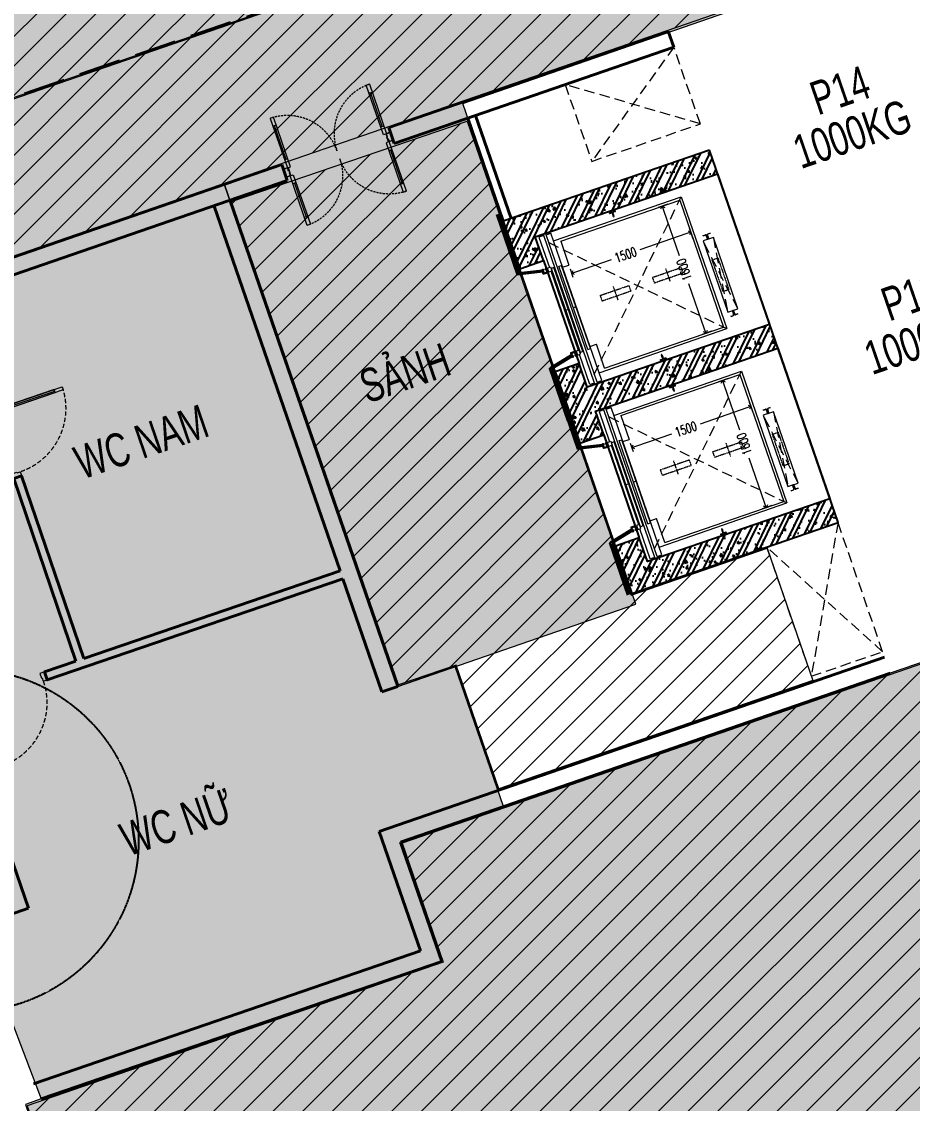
# Model space of a CAD drawing. Header units: millimetres. Extents: x -11451263 to 11578383104, y -507 to 1450429.
# Drawn here: x 12675069 to 12685690, y 1045562 to 1058466 of the extents above; entities that cross this region are included whole.
import ezdxf
from ezdxf.enums import TextEntityAlignment as Align

# ---------------------------------------------------------------- set-up
doc = ezdxf.new("R2010")
doc.units = ezdxf.units.MM
doc.header["$MEASUREMENT"] = 0
for name, pattern in [('CENTER2', [1.125, 0.75, -0.125, 0.125, -0.125]), ('DASH', [0.35, 0.25, -0.1]), ('DASH2-1', [3, 2, -1]), ('HIDDEN', [0.375, 0.25, -0.125]), ('Xref_ST_MBDV Cot vach 30.7.2022$0$CENTERX2', [4, 2.5, -0.5, 0.5, -0.5]), ('Xref_ST_MBDV Cot vach 30.7.2022$0$HIDDEN', [0.375, 0.25, -0.125]), ('Xref_ST_MBDV Cot vach 30.7.2022$0$HIDDEN2', [0.1875, 0.125, -0.0625]), ('Xref_ST_MBDV Cot vach 30.7.2022$0$PHANTOMX2', [5, 2.5, -0.5, 0.5, -0.5, 0.5, -0.5])]:
    doc.linetypes.add(name, pattern=pattern)
doc.layers.get('0').update_dxf_attribs({"linetype": 'CONTINUOUS', "lineweight": 13})
doc.layers.get('Defpoints').update_dxf_attribs({"color": 5, "linetype": 'CONTINUOUS', "lineweight": 13})
for name, color, linetype, lineweight in [('CUA', 37, 'CONTINUOUS', 13), ('DO DIEN TICH THONG THUY', 141, 'CONTINUOUS', 13), ('KT-Kich thuoc', 159, 'CONTINUOUS', 18), ('KT-Net cat', 1, 'CONTINUOUS', 40), ('KT-Net to mau', 159, 'CONTINUOUS', 18), ('SPE-MEP-HVAC', 140, 'CONTINUOUS', 0), ('Xref_ST_MBDV Cot vach 30.7.2022$0$KT-Noi that', 36, 'CONTINUOUS', 9)]:
    doc.layers.add(name, color=color, linetype=linetype, lineweight=lineweight)
for name, color, linetype in [('KT-Hatch', 251, 'CONTINUOUS'), ('KT-Net cot vach', 6, 'CONTINUOUS'), ('KT-Text', 7, 'CONTINUOUS'), ('NDT Thoat nuoc rua', 3, 'CENTER2'), ('TNG', 50, 'CONTINUOUS'), ('Xref_ST_MBDV Cot vach 30.7.2022$0$KT-Net manh', 139, 'CONTINUOUS')]:
    doc.layers.add(name, color=color, linetype=linetype)
doc.styles.add('Xref_ST_MBDV Cot vach 30.7.2022$0$Arial', font='arial.ttf', dxfattribs={"width": 0.7})
doc.styles.add('Xref_ST_MBDV Cot vach 30.7.2022$0$DIM', font='vnsimli.shx', dxfattribs={"width": 0.7})
doc.dimstyles.new('Xref_ST_MBDV Cot vach 30.7.2022$0$CCU 1-100 A1', dxfattribs={"dimscale": 100, "dimtxt": 2.2, "dimasz": 1, "dimexe": 1, "dimexo": 0, "dimgap": 1, "dimtad": 1, "dimdec": 0, "dimdsep": 46, "dimtxsty": 'Xref_ST_MBDV Cot vach 30.7.2022$0$DIM', "dimblk1": 'Xref_ST_MBDV Cot vach 30.7.2022$0$_ARCHTICK', "dimblk2": 'Xref_ST_MBDV Cot vach 30.7.2022$0$_ARCHTICK', "dimsah": 1, "dimcen": 0, "dimdle": 1, "dimclrd": 256, "dimclre": 256, "dimclrt": 31, "dimadec": 0, "dimazin": 0, "dimtfac": 1, "dimtdec": 0, "dimtix": 1, "dimtmove": 2, "dimatfit": 3, "dimldrblk": 'Xref_ST_MBDV Cot vach 30.7.2022$0$_ARCHTICK', "dimfxl": 0, "dimtolj": 1, "dimarcsym": 0})
pattern_1 = [(45, (315000, -4.76837158203125e-07), (-176.7766952966369, 176.7766952966369), [])]

# ---------------------------------------------------------------- blocks, each defined once
blk = doc.blocks.new('*U273')
for p, q in [((-1260.000000000004, 525.000000000002), (-1300.000000000004, 525.000000000002)), ((-1280.000000000004, 100.0000000000002), (-1280.000000000004, 525.000000000002)), ((-90.00000000000001, 525.0000000000018), (-50.00000000000001, 525.0000000000018)), ((-70, 100), (-70.00000000000001, 525.0000000000018)), ((-1260.000000000004, 100.0000000000002), (-1300.000000000004, 100.0000000000002)), ((-90, 100), (-50, 100))]:
    blk.add_line(p, q)
for points in [[(-1300.000000000004, 1.776356839400256e-13), (-1260.000000000004, 1.776356839400256e-13), (-1260.000000000004, 625.000000000002), (-1300.000000000004, 625.000000000002)], [(-50, 0), (-90, 0), (-90.00000000000001, 625.0000000000018), (-49.99999999999979, 625.0000000000018)], [(-1350.000000000004, -100.0000000004901), (-1290.000000000004, -100.00000000049), (-1290.000000000004, -39.99999999999982), (-1300.000000000004, -39.99999999999982), (-1300.000000000004, 1.776356839400256e-13), (-1350.000000000004, 2.060573933704296e-13)], [(0, -100.0000000004902), (-60, -100.0000000004902), (-60, -40), (-50, -40), (-50, 0), (0, 0)]]:
    blk.add_lwpolyline(points, close=True)
at = {"linetype": 'Xref_ST_MBDV Cot vach 30.7.2022$0$HIDDEN2', "ltscale": 200}
for centre, radius, start, end in [((-1300.000000001013, -1.091216006443577e-09), 625.00000000124, 7.016709298534867e-15, 89.99996073224838), ((-49.99999999983451, -2.645705876602741e-10), 625.000000000419, 90.00003926775162, 180)]:
    blk.add_arc(centre, radius, start, end, dxfattribs=at)
blk = doc.blocks.new('Xref_ST_MBDV Cot vach 30.7.2022$0$_Open90')
at = {"color": 0, "linetype": 'ByBlock', "lineweight": -2}
for p, q in [((0, 0), (-1, 0)), ((-0.5, 0.5), (0, 0)), ((0, 0), (-0.5, -0.5))]:
    blk.add_line(p, q, dxfattribs=at)
blk = doc.blocks.new('*D27')
at = {"layer": 'Defpoints', "color": 5, "transparency": 16777216}
for p, q in [((-2230.006080747058, 1494.255069668558), (-2230.006080747058, 1595.840436880921)), ((-730.0060807470581, 1457.189424305085), (-730.0060807470581, 1595.840436880921)), ((-2180.006080747058, 1545.840436880921), (-1728.427059650542, 1545.840436880921)), ((-780.0060807470581, 1545.840436880921), (-1371.760392983876, 1545.840436880921))]:
    blk.add_line(p, q, dxfattribs=at)
at = {"layer": 'Defpoints', "color": 0, "transparency": 16777216}
for p in [(-2230.006080747058, 1545.840436880921), (-2230.006080747058, 1494.255069668558), (-730.0060807470581, 1457.189424305085)]:
    blk.add_point(p, dxfattribs=at)
at = {"layer": 'Defpoints', "color": 5, "transparency": 16777216, "xscale": 50, "yscale": 50, "zscale": 50, "rotation": 180}
blk.add_blockref('Xref_ST_MBDV Cot vach 30.7.2022$0$_Open90', (-2230.006080747058, 1545.840436880921), dxfattribs=at)
at = {"layer": 'Defpoints', "color": 5, "transparency": 16777216, "xscale": 50, "yscale": 50, "zscale": 50}
blk.add_blockref('Xref_ST_MBDV Cot vach 30.7.2022$0$_Open90', (-730.0060807470581, 1545.840436880921), dxfattribs=at)
at = {"layer": 'Defpoints', "color": 5, "transparency": 16777216, "insert": (-1550.093726317209, 1545.840436880921), "char_height": 110, "attachment_point": 5, "style": 'Xref_ST_MBDV Cot vach 30.7.2022$0$DIM'}
blk.add_mtext('\\A1;1500', dxfattribs=at)
blk = doc.blocks.new('Xref_ST_MBDV Cot vach 30.7.2022$0$_ARCHTICK')
at = {"color": 0, "linetype": 'ByBlock', "const_width": 0.15}
blk.add_lwpolyline([(-0.5, -0.5), (0.5, 0.5)], dxfattribs=at)
blk = doc.blocks.new('*D28')
at = {"layer": 'Defpoints', "color": 5, "transparency": 16777216}
for p, q in [((-879.0568600945994, 1950.002331897217), (-1000.172690610198, 1950.002331897217)), ((-950.1726906101984, 1900.002331897217), (-950.1726906101983, 1328.335665230491)), ((-950.1726906101981, 400.0023318972127), (-950.1726906101982, 971.6689985638246)), ((-879.0568600945994, 350.0023318972127), (-1000.172690610198, 350.0023318972126))]:
    blk.add_line(p, q, dxfattribs=at)
at = {"layer": 'Defpoints', "color": 0, "transparency": 16777216}
for p in [(-879.0568600945994, 1950.002331897217), (-950.1726906101981, 350.0023318972126), (-879.0568600945994, 350.0023318972127)]:
    blk.add_point(p, dxfattribs=at)
at = {"layer": 'Defpoints', "color": 5, "transparency": 16777216, "xscale": 50, "yscale": 50, "zscale": 50}
for p, rotation in [((-950.1726906101984, 1950.002331897217), 90), ((-950.1726906101981, 350.0023318972126), 270)]:
    blk.add_blockref('Xref_ST_MBDV Cot vach 30.7.2022$0$_Open90', p, dxfattribs=dict(at, rotation=rotation))
at = {"layer": 'Defpoints', "color": 5, "transparency": 16777216, "insert": (-950.1726906088297, 1150.002331897158), "char_height": 110, "attachment_point": 5, "rotation": 90, "style": 'Xref_ST_MBDV Cot vach 30.7.2022$0$DIM'}
blk.add_mtext('\\A1;1600', dxfattribs=at)
blk = doc.blocks.new('*U295')
blk.add_line((70.00000000000003, -99.99999999999999), (70.00000000000018, -700.00000000197))
for points in [[(-2.66100453930543e-14, 99.99999998255892), (59.99999999999997, 99.9999999825589), (59.99999999999999, 40.00000000000001), (49.99999999999999, 40.00000000000001), (50, 1.4210854715202e-14), (0, 0)], [(50, 1.4210854715202e-14), (50.00000000000021, -800.00000000197), (90.00000000000021, -800.00000000197), (90, 2.842170943040401e-14)], [(900.00000000197, 99.99999998255907), (840.00000000197, 99.99999998255903), (840.00000000197, 40.00000000000011), (850.00000000197, 40.00000000000011), (850.00000000197, 1.13686837721616e-13), (900.00000000197, 9.947598300641403e-14)], [(50.00000000000003, -99.99999999999999), (90.00000000000003, -99.99999999999999), (90.00000000000018, -700.00000000197), (50.00000000000018, -700.00000000197)]]:
    blk.add_lwpolyline(points, close=True)
at = {"linetype": 'Xref_ST_MBDV Cot vach 30.7.2022$0$HIDDEN', "ltscale": 200}
blk.add_arc((50, 1.4210854715202e-14), 800.00000000197, 270, 0, dxfattribs=at)
blk = doc.blocks.new('*U297')
blk.add_line((70, 100), (70, 700.00000000197))
for points in [[(50, 0), (50, 800.00000000197), (90, 800.00000000197), (90, 0)], [(50, 100), (90, 100), (90, 700.00000000197), (50, 700.00000000197)], [(0, -99.99999998255892), (60, -99.99999998255889), (60, -40), (50, -40), (50, 0), (0, 0)], [(900.00000000197, -99.99999998255883), (840.00000000197, -99.9999999825588), (840.00000000197, -39.99999999999989), (850.00000000197, -39.99999999999989), (850.00000000197, 1.13686837721896e-13), (900.00000000197, 1.421085471523e-13)]]:
    blk.add_lwpolyline(points, close=True)
at = {"linetype": 'Xref_ST_MBDV Cot vach 30.7.2022$0$HIDDEN', "ltscale": 200}
blk.add_arc((50, 0), 800.00000000197, 7.016709298534877e-15, 90, dxfattribs=at)
blk = doc.blocks.new('*U426')
at = {"linetype": 'HIDDEN', "ltscale": 500}
for p, q in [((1630, 900), (0, 0)), ((0, 900), (1630, 0))]:
    blk.add_line(p, q, dxfattribs=at)
blk.add_lwpolyline([(0, 900), (1630, 900), (1630, 0), (0, 0)], close=True, dxfattribs=at)
blk = doc.blocks.new('*U434')
at = {"linetype": 'HIDDEN', "ltscale": 500}
for p, q in [((969.9999999999998, 1370), (0, 0)), ((0, 1370), (969.9999999999998, 0))]:
    blk.add_line(p, q, dxfattribs=at)
blk.add_lwpolyline([(0, 1370), (969.9999999999998, 1370), (969.9999999999998, 0), (0, 0)], close=True, dxfattribs=at)
blk = doc.blocks.new('WWW')
at = {"layer": 'Defpoints', "linetype": 'DASH2-1', "lineweight": 13, "ltscale": 1000, "flags": 128}
blk.add_lwpolyline([(11429816.83619249, 1022160.11654377), (11450185.49670112, 1019986.391927242), (11488615.66733754, 1021167.255579472), (11491469.21243858, 1024811.360972404), (11462655.78743005, 1159053.890039921), (11457975.31629252, 1176930.890178204), (11455625.97722399, 1177744.852323532), (11446686.1578691, 1170981.351434231), (11423166.61122441, 1153069.948107719), (11399484.09766066, 1135982.713739872, 0.6848770391193201), (11429816.83619249, 1022160.116543293)], format="xyb", dxfattribs=at)
blk = doc.blocks.new('qweqweqwe')
at = {"true_color": 0x94cce1}
h = blk.add_hatch(color=151, dxfattribs=at)
h.dxf.hatch_style = 1
edge = h.paths.add_edge_path()
edge.add_line((13034091.85740648, 1045159.335231627), (13034091.85740648, 1043199.335231976))
edge.add_line((13034091.85740648, 1043199.335231976), (13029831.0271896, 1043199.335231976))
edge.add_line((13029831.0271896, 1043199.335231976), (13029831.02718971, 1035889.335231976))
edge.add_line((13029831.02718971, 1035889.335231976), (13032181.0271896, 1035889.335231976))
edge.add_line((13032181.0271896, 1035889.335231976), (13032181.0271896, 1032759.335231976))
edge.add_line((13032181.0271896, 1032759.335231976), (13026431.02718971, 1032759.335232132))
edge.add_line((13026431.02718971, 1032759.335232132), (13026431.0271896, 1043199.335231976))
edge.add_line((13026431.0271896, 1043199.335231976), (13018131.02718971, 1043199.335231976))
edge.add_line((13018131.02718971, 1043199.335231976), (13009331.02719988, 1043199.335231973))
edge.add_line((13009331.02719988, 1043199.335231973), (13009331.02720053, 1032759.335231655))
edge.add_line((13009331.02720053, 1032759.335231655), (12997774.67885335, 1032759.335226429))
edge.add_line((12997774.67885335, 1032759.335226429), (12993659.60281445, 1044676.763611118))
edge.add_line((12993659.60281445, 1044676.763611118), (13002363.66135638, 1047681.823536184))
edge.add_line((13002363.66135638, 1047681.823536184), (13002236.19584465, 1047958.496386114))
edge.add_line((13002236.19584465, 1047958.496386114), (13000504.38498087, 1052964.263389261))
edge.add_line((13000504.38498087, 1052964.263389261), (12996763.69688994, 1063776.652551515))
edge.add_arc((12993343.13992988, 1062582.487866792), 3623.015209907927, 19.2448150315561, 77.73997349917336)
edge.add_line((12994112.48242698, 1066122.876451874), (12979064.43558333, 1070470.914150324))
edge.add_arc((12976362.13293398, 1044358.367101456), 26252.00093303463, 84.09167778417853, 110.0789514739171)
edge.add_line((12967349.43563359, 1069014.78290667), (12953313.37807315, 1064163.902084391))
edge.add_line((12953313.37807315, 1064163.902084391), (12937918.37151065, 1058865.156204038))
edge.add_arc((12939042.8710511, 1055598.028819978), 3455.230898239847, 108.9927464070097, 207.6901537578165)
edge.add_line((12935983.35566995, 1053992.417972793), (12943939.6638479, 1040613.919644385))
edge.add_arc((12946629.5955286, 1042213.645181881), 3129.673184556088, 210.7403138639142, 249.8652508296506)
edge.add_line((12945552.27069395, 1039275.239926852), (12946720.16821159, 1038820.509668124))
edge.add_arc((12948275.65476256, 1043759.749798698), 5178.381163811702, 252.5195205355279, 282.649035497698)
edge.add_line((12949409.60828659, 1038707.04944314), (12963718.52880995, 1043643.750816457))
edge.add_line((12963718.52880995, 1043643.750816457), (12963423.08522927, 1044499.49355896))
edge.add_line((12963423.08522927, 1044499.49355896), (12960790.09464629, 1043590.458486743))
edge.add_line((12960790.09464629, 1043590.458486743), (12957657.17367844, 1052664.862390918))
edge.add_line((12957657.17367844, 1052664.862390918), (12964368.45155964, 1054981.91854071))
edge.add_line((12964368.45155964, 1054981.91854071), (12968837.59306142, 1056517.447935844))
edge.add_line((12968837.59306142, 1056517.447935844), (12970902.32418481, 1050535.269754992))
edge.add_line((12970902.32418481, 1050535.269754992), (12973740.08562498, 1051515.001596804))
edge.add_line((12973740.08562498, 1051515.001596804), (12971676.14235768, 1057488.381201772))
edge.add_line((12971676.14235768, 1057488.381201772), (12985661.09051829, 1062330.330531801))
edge.add_line((12985661.09051829, 1062330.330531801), (12988578.62316936, 1053879.791896308))
edge.add_line((12988578.62316936, 1053879.791896308), (12983280.52232839, 1052050.632492199))
edge.add_line((12983280.52232839, 1052050.632492199), (12983011.2845732, 1052830.47090925))
edge.add_line((12983011.2845732, 1052830.47090925), (12976771.56408844, 1050694.912007548))
edge.add_line((12976771.56408844, 1050694.912007548), (12972163.46834685, 1049103.975575726))
edge.add_line((12972163.46834685, 1049103.975575726), (12971587.63072481, 1050771.870559112))
edge.add_line((12971587.63072481, 1050771.870559112), (12970902.32418481, 1050535.269754992))
edge.add_line((12970902.32418481, 1050535.269754992), (12968837.59306142, 1056517.447935844))
edge.add_line((12968837.59306142, 1056517.447935844), (12964368.45155964, 1054981.91854071))
edge.add_line((12964368.45155964, 1054981.91854071), (12965412.7585532, 1051957.117226986))
edge.add_line((12965412.7585532, 1051957.117226986), (12964373.27938286, 1051598.238984954))
edge.add_line((12964373.27938286, 1051598.238984954), (12966650.40023607, 1045614.518507239))
edge.add_line((12966650.40023607, 1045614.518507239), (12966461.59708498, 1045548.534094992))
edge.add_line((12966461.59708498, 1045548.534094992), (12966757.08187748, 1044692.077912612))
edge.add_line((12966757.08187748, 1044692.077912612), (12967062.02818094, 1044797.287025531))
edge.add_arc((12970613.54053338, 1030915.633193787), 14328.76662849541, 63.158822770872575, 104.35084908337129, ccw=False)
edge.add_arc((12970613.54053339, 1030915.633193795), 14328.76662848321, 31.652572609600384, 63.15882277089207, ccw=False)
edge.add_line((12982810.8427225, 1038434.899940032), (12985652.97578513, 1030221.7962032))
edge.add_line((12985652.97578513, 1030221.7962032), (12988806.27665115, 1031311.137035675))
edge.add_line((12988806.27665115, 1031311.137035675), (12988316.75696068, 1032729.012371012))
edge.add_line((12988316.75696068, 1032729.012371012), (12992759.43458114, 1034262.838766792))
edge.add_line((12992759.43458114, 1034262.838766792), (12993705.8378708, 1031521.612356144))
edge.add_line((12993705.8378708, 1031521.612356144), (12989263.16095994, 1029987.786464562))
edge.add_line((12989263.16095994, 1029987.786464562), (12988806.27665115, 1031311.137035675))
edge.add_line((12988806.27665115, 1031311.137035675), (12985652.97578513, 1030221.7962032))
edge.add_line((12985652.97578513, 1030221.7962032), (12987324.69528202, 1025390.91554266))
edge.add_arc((12992005.88945794, 1026868.048502314), 4908.716807183113, 197.5128920587686, 269.9282477995815)
edge.add_line((12991999.74221388, 1021959.335544265), (13036781.0272, 1021959.335544265))
edge.add_line((13036781.0272, 1021959.335544265), (13037280.01859965, 1021964.0157587))
edge.add_arc((13037047.96107492, 1026900.678599435), 4942.113990781925, 272.6913194268203, 368.0841976248079)
edge.add_line((13041940.96271457, 1027595.679068699), (13038582.17594216, 1043175.430534497))
edge.add_arc((13035496.73798981, 1041813.634721737), 3372.597692210492, 23.81485266890607, 82.75901229763427)
edge.add_line((13035921.83008762, 1045159.335231627), (13034820.92532649, 1045159.335231627))
edge.add_line((13034820.92532649, 1045159.335231627), (13034091.85740648, 1045159.335231627))
at = {"elevation": 2.818267874558259e-08}
blk.add_lwpolyline([(12949409.60828659, 1038707.04944314), (12963718.52880995, 1043643.750816457), (12963423.08522927, 1044499.49355896), (12960790.09464629, 1043590.458486743), (12957657.17367844, 1052664.862390918), (12964368.45155964, 1054981.91854071), (12968837.59306142, 1056517.447935844), (12970902.32418481, 1050535.269754992), (12973740.08562498, 1051515.001596804), (12971676.14235768, 1057488.381201772), (12985661.09051829, 1062330.330531801)], dxfattribs=at)
blk.add_lwpolyline([(12983011.2845732, 1052830.47090925), (12976771.56408844, 1050694.912007548), (12972163.46834685, 1049103.975575726), (12972163.46834685, 1049103.975575726), (12971587.63072481, 1050771.870559112), (12970902.32418481, 1050535.269754992), (12968837.59306142, 1056517.447935844), (12964368.45155964, 1054981.91854071), (12965412.7585532, 1051957.117226986), (12964373.27938286, 1051598.238984954), (12966650.40023607, 1045614.518507239), (12966461.59708498, 1045548.534094992), (12966757.08187748, 1044692.077912612), (12967062.02818094, 1044797.287025531, -0.1816948594817611), (12977083.24956849, 1043700.640745403, -0.1383445532791433)], format="xyb", dxfattribs=at)
blk = doc.blocks.new('A$C59794006')
at = {"layer": 'NDT Thoat nuoc rua'}
blk.add_circle((-72413.05173216574, 23387.88820566912, -5.460844634990201e-05), 2043.530517833414, dxfattribs=at)
blk = doc.blocks.new('Xref_ST_MBDV Cot vach 30.7.2022$0$TM 1000kg')
at = {"layer": 'Xref_ST_MBDV Cot vach 30.7.2022$0$KT-Net manh'}
for p, q in [((-2849.992175524749, 2500.000000000007), (-2849.992175524298, 1742.237188449821)), ((-2831.992175524923, 2500.000000000007), (-2831.992175524298, 1754.380282491551)), ((-2849.992175524298, 1742.237188449821), (-2846.992175522784, 1742.237188449821)), ((-2846.992175522784, 1742.237188449821), (-2846.992175522784, 1739.237188449821)), ((-2550.006080747044, 1674.237188449821), (-2846.992175522784, 1739.237188449821)), ((-2550.006080747044, 1692.663264479774), (-2831.992175524298, 1754.380282491551)), ((-2499.992175525869, 1800.000000000007), (-2500.000000003725, 500.0000000000073)), ((-2849.992175524298, 557.7628115501939), (-2846.992175522784, 557.7628115501939)), ((-2849.992175524705, -99.9999999999909), (-2849.992175524298, 557.7628115501939)), ((-2550.006080747044, 625.7628115501939), (-2846.992175522784, 560.7628115501939)), ((-2846.992175522784, 557.7628115501939), (-2846.992175522784, 560.7628115501939)), ((-2550.006080747044, 607.3367355202427), (-2831.992175524298, 545.6197175084671)), ((-2831.992175524851, -99.99999999998909), (-2831.992175524298, 545.6197175084671))]:
    blk.add_line(p, q, dxfattribs=at)
at = {"layer": 'Xref_ST_MBDV Cot vach 30.7.2022$0$KT-Net manh', "const_width": 2}
for points in [[(-2846.992175522784, 1742.237188449821), (-2831.992175524298, 1754.380282491551)], [(-2846.992175522784, 557.7628115501939), (-2831.992175524298, 545.6197175084671)]]:
    blk.add_lwpolyline(points, dxfattribs=at)
at = {"layer": 'Xref_ST_MBDV Cot vach 30.7.2022$0$KT-Net manh', "ltscale": 2}
for points in [[(-2510.006080747044, 1700.002331897216), (-2500.006080747044, 1700.002331897216), (-2500.006080747044, 1650.002331897216), (-2550.006080747044, 1650.002331897216), (-2550.006080747044, 1700.002331897216), (-2540.006080747044, 1700.002331897216), (-2540.006080747044, 1690.002331897216), (-2541.60608074702, 1690.002331897216), (-2541.60608074702, 1698.402331897356), (-2548.406080747067, 1698.402331897356), (-2548.406080747067, 1651.602331897309), (-2501.60608074702, 1651.602331897309), (-2501.60608074702, 1698.402331897356), (-2508.406080747067, 1698.402331897356), (-2508.406080747067, 1690.002331897216), (-2510.006080747044, 1690.002331897216)], [(-2510.006080747044, 599.9976681027983), (-2500.006080747044, 599.9976681027983), (-2500.006080747044, 649.9976681027983), (-2550.006080747044, 649.9976681027983), (-2550.006080747044, 599.9976681027983), (-2540.006080747044, 599.9976681027983), (-2540.006080747044, 609.9976681027983), (-2541.60608074702, 609.9976681027983), (-2541.60608074702, 601.5976681026586), (-2548.406080747067, 601.5976681026586), (-2548.406080747067, 648.3976681027052), (-2501.60608074702, 648.3976681027052), (-2501.60608074702, 601.5976681026586), (-2508.406080747067, 601.5976681026586), (-2508.406080747067, 609.9976681027983), (-2510.006080747044, 609.9976681027983)]]:
    blk.add_lwpolyline(points, close=True, dxfattribs=at)
at = {"layer": 'Xref_ST_MBDV Cot vach 30.7.2022$0$KT-Noi that', "linetype": 'Continuous', "ltscale": 2}
for p, q in [((-2460.006080747058, 2080.002331897216), (-2460.006080747058, 1700.002331897216)), ((-2400.006080747058, 2080.002331897216), (-2460.006080747058, 2080.002331897216)), ((-2400.006080747058, 220.0023318972126), (-2400.006080747058, 2080.002331897216)), ((-2370.006080747058, 220.0023318972126), (-2370.006080747058, 2080.002331897216)), ((-2370.006080747058, 2080.002331897216), (-2310.006080747058, 2080.002331897216)), ((-2310.006080747058, 220.0023318972126), (-2310.006080747058, 2080.002331897216)), ((-2310.006080747058, 1981.002331897216), (-700.0060807470581, 1981.002331897216)), ((-2230.006080747058, 1950.002331897216), (-730.0060807470581, 1950.002331897216)), ((-2230.006080747058, 1950.002331897216), (-2230.006080747058, 1650.002331897216)), ((-730.0060807470581, 1950.002331897216), (-730.0060807470581, 350.0023318972126)), ((-700.0060807470581, 1981.002331897216), (-700.0060807470581, 319.0023318972126)), ((-2441.259975502442, 620.0023318972162), (-2441.259975502442, 1680.002331897216)), ((-2411.006080747058, 1680.002331897216), (-2441.259975502442, 1680.002331897216)), ((-2411.006080747058, 620.0023318972162), (-2411.006080747058, 1680.002331897216)), ((-2455.006080747058, 650.0023318972162), (-2455.006080747058, 1650.002331897216)), ((-2348.006080747058, 625.0023318972162), (-2348.006080747058, 1675.002331897216)), ((-2348.006080747058, 1675.002331897216), (-2314.006080747058, 1675.002331897216)), ((-2314.006080747058, 625.0023318972162), (-2314.006080747058, 1675.002331897216)), ((-2310.006080747058, 1650.002331897216), (-2230.006080747058, 1650.002331897216)), ((-2411.006080747058, 1150.002331897216), (-2441.259975502428, 1150.002331897216)), ((-2314.006080747058, 1150.002331897216), (-2348.006080747058, 1150.002331897216)), ((-2310.006080747058, 650.0023318972162), (-2230.006080747058, 650.0023318972162)), ((-2230.006080747058, 350.0023318972126), (-2230.006080747058, 650.0023318972162)), ((-2460.006080747058, 220.0023318972126), (-2460.006080747058, 600.0023318972162)), ((-2411.006080747058, 620.0023318972162), (-2441.259975502442, 620.0023318972162)), ((-2348.006080747058, 625.0023318972162), (-2314.006080747058, 625.0023318972162)), ((-2310.006080747058, 319.0023318972126), (-700.0060807470581, 319.0023318972126)), ((-2230.006080747058, 350.0023318972126), (-730.0060807470581, 350.0023318972126)), ((-2400.006080747058, 220.0023318972126), (-2460.006080747058, 220.0023318972126)), ((-2370.006080747058, 220.0023318972126), (-2310.006080747058, 220.0023318972126))]:
    blk.add_line(p, q, dxfattribs=at)
at = {"layer": 'Xref_ST_MBDV Cot vach 30.7.2022$0$KT-Noi that', "linetype": 'Continuous'}
for p, q in [((-1572.506080747058, 2077.002331897216), (-1572.506080747058, 2082.002331897216)), ((-1572.506080747058, 2082.002331897216), (-1535.006080747058, 2082.002331897216)), ((-1569.506080747058, 2074.002331897216), (-1540.066080747114, 2070.902331897239)), ((-1537.066080747114, 2054.123071325659), (-1537.066080747114, 2067.902331897239)), ((-1497.506080747058, 2082.002331897216), (-1535.006080747058, 2082.002331897216)), ((-1532.946080747002, 2054.123071325659), (-1532.946080747002, 2067.902331897239)), ((-1500.506080747058, 2074.002331897216), (-1529.946080747002, 2070.902331897239)), ((-1497.506080747058, 2077.002331897216), (-1497.506080747058, 2082.002331897216)), ((-1540.006080747058, 2021.002331897216), (-1540.006080747058, 2050.002331897216)), ((-1539.006080747058, 2020.002331897216), (-1535.006080747058, 2020.002331897216)), ((-1531.006080747058, 2020.002331897216), (-1535.006080747058, 2020.002331897216)), ((-1530.006080747058, 2021.002331897216), (-1530.006080747058, 2050.002331897216)), ((-603.5060807470581, 1460.002341897176), (-574.406080746965, 1460.002341897176)), ((-603.5060807470581, 1456.802341897223), (-603.5060807470581, 1460.002341897176)), ((-603.5060807470581, 1456.802341897223), (-574.406080746965, 1456.802341897223)), ((-568.2060807470116, 1406.202341897246), (-568.2060807470116, 1450.602341897153)), ((-565.0060807470581, 1406.202341897246), (-565.0060807470581, 1450.602341897153)), ((-555.0060807470581, 1406.202341897246), (-555.0060807470581, 1450.602341897153)), ((-551.8060807471047, 1406.202341897246), (-551.8060807471047, 1450.602341897153)), ((-516.5060807470581, 1460.002341897176), (-545.6060807471513, 1460.002341897176)), ((-516.5060807470581, 1456.802341897223), (-545.6060807471513, 1456.802341897223)), ((-516.5060807470581, 1456.802341897223), (-516.5060807470581, 1460.002341897176)), ((-558.0060807470581, 1403.202341897246), (-562.0060807470581, 1403.202341897246)), ((-558.0060807470581, 1400.002341897176), (-562.0060807470581, 1400.002341897176)), ((-603.5060807470581, 443.2023218972099), (-574.406080746965, 443.2023218972099)), ((-603.5060807470581, 440.0023218971401), (-574.406080746965, 440.0023218971401)), ((-568.2060807470116, 493.8023218971866), (-568.2060807470116, 449.4023218972798)), ((-565.0060807470581, 493.8023218971866), (-565.0060807470581, 449.4023218972798)), ((-558.0060807470581, 500.0023218971401), (-562.0060807470581, 500.0023218971401)), ((-558.0060807470581, 496.8023218971866), (-562.0060807470581, 496.8023218971866)), ((-555.0060807470581, 493.8023218971866), (-555.0060807470581, 449.4023218972798)), ((-551.8060807471047, 493.8023218971866), (-551.8060807471047, 449.4023218972798)), ((-516.5060807470581, 443.2023218972099), (-545.6060807471513, 443.2023218972099)), ((-516.5060807470581, 440.0023218971401), (-545.6060807471513, 440.0023218971401)), ((-1540.006080747058, 279.0023318972126), (-1540.006080747058, 250.0023318972126)), ((-1539.006080747058, 280.0023318972126), (-1535.006080747058, 280.0023318972126)), ((-1531.006080747058, 280.0023318972126), (-1535.006080747058, 280.0023318972126)), ((-1530.006080747058, 279.0023318972126), (-1530.006080747058, 250.0023318972126)), ((-1572.506080747058, 223.0023318972126), (-1572.506080747058, 218.0023318972126)), ((-1572.506080747058, 218.0023318972126), (-1535.006080747058, 218.0023318972126)), ((-1569.506080747058, 226.0023318972126), (-1540.066080747114, 229.1023318971893)), ((-1537.066080747114, 245.8815924687697), (-1537.066080747114, 232.1023318971893)), ((-1497.506080747058, 218.0023318972126), (-1535.006080747058, 218.0023318972126)), ((-1532.946080747002, 245.8815924687697), (-1532.946080747002, 232.1023318971893)), ((-1500.506080747058, 226.0023318972126), (-1529.946080747002, 229.1023318971893)), ((-1497.506080747058, 223.0023318972126), (-1497.506080747058, 218.0023318972126))]:
    blk.add_line(p, q, dxfattribs=at)
at = {"layer": 'Xref_ST_MBDV Cot vach 30.7.2022$0$KT-Noi that', "linetype": 'Xref_ST_MBDV Cot vach 30.7.2022$0$HIDDEN', "ltscale": 500}
for p, q in [((-2370.006080747058, 1981.002331897216), (-700.0060807470581, 319.0023318972126)), ((-2370.006080747058, 319.0023318972126), (-700.0060807470581, 1981.002331897216)), ((-495.0060807470581, 1400.002331897216), (-625.0060807470581, 500.0023318972162)), ((-495.0060807470581, 500.0023318972162), (-625.0060807470581, 1400.002331897216))]:
    blk.add_line(p, q, dxfattribs=at)
at = {"layer": 'Xref_ST_MBDV Cot vach 30.7.2022$0$KT-Noi that', "linetype": 'Xref_ST_MBDV Cot vach 30.7.2022$0$CENTERX2'}
for p, q in [((-1815.006080747058, 1236.002331897216), (-1815.006080747058, 1066.653990867846)), ((-1155.006080747058, 1236.002331897216), (-1155.006080747058, 1066.653990867846))]:
    blk.add_line(p, q, dxfattribs=at)
at = {"layer": 'Xref_ST_MBDV Cot vach 30.7.2022$0$KT-Noi that', "linetype": 'Continuous', "ltscale": 2}
for points in [[(-2485.00608074879, 1700.002331897216), (-2445.00608074879, 1700.002331897216), (-2445.00608074879, 1650.002331897216), (-2485.00608074879, 1650.002331897216)], [(-495.0060807470581, 1400.002331897216), (-625.0060807470581, 1400.002331897216), (-625.0060807470581, 500.0023318972162), (-495.0060807470581, 500.0023318972162)], [(-2485.00608074879, 600.0023318972162), (-2445.00608074879, 600.0023318972162), (-2445.00608074879, 650.0023318972162), (-2485.00608074879, 650.0023318972162)]]:
    blk.add_lwpolyline(points, close=True, dxfattribs=at)
at = {"layer": 'Xref_ST_MBDV Cot vach 30.7.2022$0$KT-Noi that', "linetype": 'Xref_ST_MBDV Cot vach 30.7.2022$0$PHANTOMX2'}
for points in [[(-1635.006080747058, 1186.002331897216), (-1635.006080747058, 1114.002331897333), (-1995.006080747058, 1114.002331897333), (-1995.006080747058, 1186.002331897216)], [(-975.0060807470581, 1186.002331897216), (-975.0060807470581, 1114.002331897333), (-1335.006080747058, 1114.002331897333), (-1335.006080747058, 1186.002331897216)], [(-524.0060807470581, 1150.002331897216), (-524.0060807470581, 750.0023318972162), (-596.0060807470581, 750.0023318972162), (-596.0060807470581, 1150.002331897216)]]:
    blk.add_lwpolyline(points, close=True, dxfattribs=at)
at = {"layer": 'Xref_ST_MBDV Cot vach 30.7.2022$0$KT-Noi that', "linetype": 'Continuous'}
for centre, radius, start, end in [((-1569.506080747058, 2077.002331897216), 3, 180, 270), ((-1540.066080747114, 2067.902331897239), 3, 0, 90), ((-1529.946080747002, 2067.902331897239), 3, 90, 180), ((-1500.506080747058, 2077.002331897216), 3, 270, 0), ((-1542.280197382381, 2054.7339947371), 5.24978472904255, 295.6697211345437, 353.3172836214693), ((-1539.006080747058, 2021.002331897216), 1, 180, 270), ((-1527.731964111736, 2054.7339947371), 5.24978472904255, 186.6827163785307, 244.3302788654563), ((-1531.006080747058, 2021.002331897216), 1, 270, 0), ((-574.406080746965, 1450.602341897153), 9.399999999997844, 0, 90), ((-574.406080746965, 1450.602341897153), 6.19999999999734, 0, 90), ((-545.6060807471513, 1450.602341897153), 9.400000000001475, 90, 180), ((-545.6060807471513, 1450.602341897153), 6.200000000004374, 90, 180), ((-562.0060807470581, 1406.202341897246), 6.20000000000076, 180, 270), ((-562.0060807470581, 1406.202341897246), 2.999999999999834, 180, 270), ((-558.0060807470581, 1406.202341897246), 3.000000000000045, 270, 0), ((-558.0060807470581, 1406.202341897246), 6.19999999999713, 270, 0), ((-574.406080746965, 449.4023218972798), 6.19999999999734, 270, 0), ((-574.406080746965, 449.4023218972798), 9.399999999997844, 270, 0), ((-562.0060807470581, 493.8023218971866), 6.20000000000076, 90, 180), ((-562.0060807470581, 493.8023218971866), 2.999999999999834, 90, 180), ((-558.0060807470581, 493.8023218971866), 6.19999999999713, 0, 90), ((-558.0060807470581, 493.8023218971866), 3.000000000000045, 0, 90), ((-545.6060807471513, 449.4023218972798), 9.400000000001475, 180, 270), ((-545.6060807471513, 449.4023218972798), 6.200000000004374, 180, 270), ((-1539.006080747058, 279.0023318972126), 1, 90, 180), ((-1531.006080747058, 279.0023318972126), 1, 0, 90), ((-1569.506080747058, 223.0023318972126), 3, 90, 180), ((-1540.066080747114, 232.1023318971893), 3, 270, 0), ((-1542.280197382381, 245.2706690573286), 5.24978472904255, 6.682716378530666, 64.33027886545624), ((-1527.731964111736, 245.2706690573286), 5.24978472904255, 115.6697211345438, 173.3172836214693), ((-1529.946080747002, 232.1023318971893), 3, 180, 270), ((-1500.506080747058, 223.0023318972126), 3, 0, 90)]:
    blk.add_arc(centre, radius, start, end, dxfattribs=at)
at = {"layer": 'Defpoints', "color": 5}
for base, p1, p2, angle, picture, middle in [((-950.1726906101981, 350.0023318972126), (-879.056860094599, 1950.002331897216), (-879.056860094599, 350.0023318972126), 90, '*D28', (-950.1726906088297, 1150.002331897158)), ((-2230.006080747058, 1545.840436880921), (-730.0060807470581, 1457.189424305085), (-2230.006080747058, 1494.255069668558), 180, '*D27', (-1550.093726317209, 1545.840436880921))]:
    dim = blk.add_linear_dim(base=base, p1=p1, p2=p2, angle=angle, dimstyle='Xref_ST_MBDV Cot vach 30.7.2022$0$CCU 1-100 A1', override={"dimscale": 50, "dimblk1": 'Xref_ST_MBDV Cot vach 30.7.2022$0$_Open90', "dimblk2": 'Xref_ST_MBDV Cot vach 30.7.2022$0$_Open90', "dimclrd": 5, "dimclre": 5, "dimclrt": 5, "dimlwd": 65535, "dimlwe": 65535}, dxfattribs=at)
    dim.commit()
    dim.dimension.update_dxf_attribs({"geometry": picture, "text_midpoint": middle, "dimtype": 128})
blk = doc.blocks.new('of lift 2')
at = {"layer": 'Xref_ST_MBDV Cot vach 30.7.2022$0$KT-Noi that', "rotation": 90.0003448535011}
for p in [(186563.7583790547, 28421.95022798143), (188763.7583790547, 28421.95022798143)]:
    blk.add_blockref('Xref_ST_MBDV Cot vach 30.7.2022$0$TM 1000kg', p, dxfattribs=at)
blk = doc.blocks.new('nt3-4-5')
at = {"layer": 'KT-Hatch'}
h = blk.add_hatch(dxfattribs=at)
h.set_pattern_fill('BTCT', color=256, scale=40, angle=19.0471379539965)
h.set_pattern_definition([(69.04713795399645, (817866.508777855, 23293.48124716128), (279.3877533547662, 69.903385280477), [29.99999999999995, -329.9999999999992]), (14.04713795399642, (817866.508777855, 23293.48124716128), (-150.6518396180941, 266.2915946709811), [23.99999999999998, -263.9999999999996]), (119.4985379539964, (817889.7910893243, 23299.30653075455), (128.7361747717527, 336.1948768307957), [25.49607599999999, -280.4568447999998]), (65.2313379539965, (817840.401103124, 23369.10127969331), (425.1305970221304, 76.73314454503654), [45, -495]), (115.6827379539964, (817875.8286567368, 23375.4956861235), (226.2363583837528, 490.3234749361438), [38.24411519999971, -420.6851999999977]), (10.23133795399642, (817840.401103124, 23369.10127969331), (226.2359755744279, 490.3236516953235), [35.99999999999968, -395.9999999999974]), (40.04713795399648, (817884.7380380724, 23363.25010892586), (278.2478686892407, -74.31099224333835), [30, -330]), (345.0471379539965, (817884.7380380724, 23363.25010892586), (-2.662340959559013, 305.9413376994765), [24, -264]), (90.49853795399602, (817907.9253565408, 23357.05751143757), (275.5857060422185, 231.6301287124563), [25.496076, -280.4568447999999]), (56.54713795399648, (817866.508777855, 23293.48124716128), (-38.85777900570817, 127.4545480190627), [0, -260.7999999999999, 0, -267.9999999999999, 0, -264.9999999999999]), (26.54713795399645, (817866.508777855, 23293.48124716128), (47.98077147784923, 183.4678019936752), [0, -152.8, 0, -254.8, 0, -101]), (346.5471379539965, (817782.1924415808, 23264.37118983618), (204.7826262224386, 61.15631196729441), [0, -99.99999999999933, 0, -311.9999999999973, 0, -413.9999999999973]), (336.5471379539965, (817744.3824253157, 23251.31735247059), (207.4352439007965, 113.9778841873155), [0, -129.9999999999998, 0, -207.1999999999998, 0, -293.9999999999995]), (64.04713795399645, (817866.508777855, 23293.48124716128), (-134.8731593255321, 65.64473241281163), []), (64.04713795399645, (817933.3480749875, 23316.55738942686), (-134.8731593255321, 65.64473241281163), [])])
h.paths.add_polyline_path([(793892.0391401462, 41644.6438257168), (791434.3880828898, 40796.1443969605), (791630.1956433728, 40228.99415297084), (791913.7707653679, 40326.89793321257), (791815.8669851255, 40610.4730552074), (793989.9429204185, 41361.06870372733), (794610.0001952834, 39565.09293109342), (792435.9242599905, 38814.49728257349), (792338.020479748, 39098.07240456832), (792054.445357753, 39000.16862432659), (792250.252918236, 38433.01838033693), (792348.1566984784, 38149.4432583421), (792631.7318204734, 38247.34703858383), (792533.828040231, 38530.92216057866), (794707.9039755259, 39281.51780909859), (795327.961250389, 37485.54203646467), (793153.885315096, 36734.94638794474), (793055.9815348536, 37018.52150993957), (792772.4064128585, 36920.61772969784), (792968.2139733434, 36353.46748570818), (795425.8650306016, 37201.96691446449)])
at = {"layer": 'KT-Net cat', "linetype": 'DASH', "ltscale": 2000}
blk.add_line((806048.6024838518, 49332.81345429202), (758660.5021136161, 32972.16047428641), dxfattribs=at)
at = {"layer": 'KT-Net cat'}
for p, q in [((790070.5117862467, 41912.15022995742, 2.600451325541348e-08), (793402.519472206, 43062.51964905602, 2.560371070194079e-08)), ((793402.519472206, 43062.51964905555), (793467.5185084026, 42873.37629872607)), ((790135.5108224414, 41723.00687962747, 2.600499111536064e-08), (793467.5185084026, 42873.37629872654, 2.560441943987592e-08)), ((791434.3874616846, 40796.14418249088), (791010.1375999115, 42024.97013804549)), ((791528.9125042502, 40828.77877656068), (791104.6626405548, 42057.60473146313)), ((790070.5117862467, 41912.15022995742, 2.600451325541305e-08), (790135.5108224414, 41723.00687962747)), ((784639.5775492173, 40037.13034637808, 2.665779275448643e-08), (788794.4237373117, 41471.58321873564, 2.615801210879842e-08)), ((788794.4237373117, 41471.58321873518, 2.615801210532898e-08), (788859.4227735046, 41282.43986840569)), ((784704.8467365354, 39848.08026521793, 2.665786183117524e-08), (788859.4227735046, 41282.43986840523, 3.018445721391901e-08)), ((790176.774909325, 35246.07895402517), (788176.679135859, 41039.29144185106)), ((789488.9128409289, 36625.6024970687), (787987.442516122, 40974.56255746074)), ((785597.1229175497, 37726.12332230178), (785691.6945927124, 37758.62284039869)), ((786338.5292122159, 35548.00547608989), (785597.1229175497, 37726.12332230178)), ((786433.14713566, 35580.36978610745), (785691.6945927143, 37758.62284039869)), ((785774.193811819, 32600.24108383525, 2.677401980677452e-08), (784403.5408856627, 36570.29279978527, 2.677401980677452e-08)), ((789488.9128409289, 36625.6024970687), (786433.1471356582, 35580.36978610815)), ((789987.6315589938, 35181.07991783088), (789521.5475676581, 36531.07707037218)), ((795980.6523505487, 35595.04144007736), (789954.6810080688, 33514.58611001959)), ((796045.9215373732, 35405.99135874631), (790209.0002762228, 33390.80521551403)), ((789987.6315589938, 35181.07991783065), (790176.774909325, 35246.07895402564)), ((789954.6810080688, 33514.58611001959), (790446.2146863565, 32090.87476354081)), ((790209.0002762228, 33390.80521551403), (790700.6272901557, 31966.82352538279)), ((785774.193811819, 32600.24108383525, 2.677401982065231e-08), (785207.0435678307, 32404.43352335005)), ((785834.1690560207, 30505.94713941566), (790446.2146863565, 32090.87476354057)), ((785924.6622545868, 30325.56506363442), (790700.6272901557, 31966.82352538372))]:
    blk.add_line(p, q, dxfattribs=at)
blk.add_lwpolyline([(786338.5292122178, 35548.00547609059), (785964.6083223186, 35419.57500867127), (785997.202341618, 35324.80652457406), (789521.5475676581, 36531.07707037288)], dxfattribs=at)
at = {"layer": 'KT-Net cot vach'}
blk.add_lwpolyline([(793892.0391401462, 41644.6438257168), (791434.3880828898, 40796.1443969605), (791630.1956433728, 40228.99415297084), (791913.7707653679, 40326.89793321257), (791815.8669851255, 40610.4730552074), (793989.9429204185, 41361.06870372733), (794610.0001952834, 39565.09293109342), (792435.9242599905, 38814.49728257349), (792338.020479748, 39098.07240456832), (792054.445357753, 39000.16862432659), (792250.252918236, 38433.01838033693), (792348.1566984784, 38149.4432583421), (792631.7318204734, 38247.34703858383), (792533.828040231, 38530.92216057866), (794707.9039755259, 39281.51780909859), (795327.961250389, 37485.54203646467), (793153.885315096, 36734.94638794474), (793055.9815348536, 37018.52150993957), (792772.4064128585, 36920.61772969784), (792968.2139733434, 36353.46748570818), (795425.8650306016, 37201.96691446449)], close=True, dxfattribs=at)
at = {"layer": 'CUA', "rotation": 19.04713789284265}
blk.add_blockref('*U273', (790089.6503997128, 41856.23814966134), dxfattribs=at)
at = {"layer": 'CUA'}
for name, p, xscale, rotation in [('*U273', (790122.2849931624, 41761.71310812864), -1, 199.0471378928427), ('*U295', (785400.732334502, 38610.14182624151), -0.9999999999999918, 108.8833879003562), ('*U297', (785145.0309623871, 35035.04286914598), -0.9999999999999989, 198.8833879003562)]:
    blk.add_blockref(name, p, dxfattribs=dict(at, xscale=xscale, rotation=rotation))
at = {"layer": 'TNG', "rotation": 289.0471379685479}
blk.add_blockref('of lift 2', (707114.1342152208, 206515.4073634413), dxfattribs=at)
at = {"layer": 'KT-Text', "style": 'Xref_ST_MBDV Cot vach 30.7.2022$0$Arial', "width": 0.7}
for s, p in [('P14', (795515.3034869749, 42169.48085291684)), ('P13', (796363.7881234996, 39711.82468868606)), ('SẢNH ', (790378.5363881756, 38814.45708936313))]:
    blk.add_text(s, height=400, rotation=18.99999999983976, dxfattribs=at).set_placement(p, align=Align.CENTER)
for p in [(794982.7488866001, 41416.1738455696), (795831.2335231248, 38958.51768133906)]:
    blk.add_text('1000KG', height=400, rotation=18.99999999983976, dxfattribs=at).set_placement(p)
at = {"layer": 'KT-Text', "char_height": 400, "width": 4499.999999999997, "attachment_point": 2, "style": 'Xref_ST_MBDV Cot vach 30.7.2022$0$Arial'}
for s, insert, rotation in [('WC NAM', (787052.6816847529, 38353.90954423742), 18.930525853385646), ('WC NỮ', (787479.804701183, 33817.5579095399), 18.99999999983976)]:
    blk.add_mtext(s, dxfattribs=dict(at, insert=insert, rotation=rotation))

msp = doc.modelspace()

# ---------------------------------------------------------------- hatches: boundary and pattern name
at = {"layer": 'DO DIEN TICH THONG THUY'}
h = msp.add_hatch(dxfattribs=at)
h.set_pattern_fill('ANSI31', color=256, scale=2000)
h.set_pattern_definition(pattern_1)
edge = h.paths.add_edge_path()
edge.add_line((12665405.16671147, 1054256.987208924), (12673364.17521728, 1057004.82000458))
edge.add_line((12673364.17521728, 1057004.82000458), (12672869.76112795, 1058436.874371046))
edge.add_line((12672869.76112795, 1058436.874371046), (12674315.99425076, 1058936.183648439))
edge.add_line((12674315.99425076, 1058936.183648439), (12674810.40834006, 1057504.129282049))
edge.add_line((12674810.40834006, 1057504.129282049), (12681670.17844037, 1059872.397522059))
edge.add_line((12681670.17844037, 1059872.397522059), (12679142.3770006, 1067113.308451329))
edge.add_line((12679142.3770006, 1067113.308451329), (12678192.46489539, 1066778.801207867))
edge.add_line((12678192.46489539, 1066778.801207867), (12677684.79640117, 1068221.327456815))
edge.add_line((12677684.79640117, 1068221.327456815), (12678648.39860553, 1068560.448135193))
edge.add_line((12678648.39860553, 1068560.448135193), (12678246.60226125, 1069723.048665423))
edge.add_arc((12685014.2076074, 1044358.367101246), 26252.00093275522, 104.9391993390306, 110.0789514738585)
edge.add_line((12676001.51030714, 1069014.782906208), (12661976.40578874, 1064178.131019097))
edge.add_line((12661976.40578874, 1064178.131019097), (12662512.08126751, 1062636.622938539))
edge.add_line((12662512.08126751, 1062636.622938539), (12663740.93528745, 1063060.882489487))
edge.add_line((12663740.93528745, 1063060.882489487), (12664240.24456668, 1061614.649367314))
edge.add_line((12664240.24456668, 1061614.649367314), (12663011.41903818, 1061190.399652984))
edge.add_line((12663011.41903818, 1061190.399652984), (12665405.16671147, 1054256.987208924))
h.paths.add_polyline_path([(12671917.35151307, 1065883.77478779), (12672416.66066686, 1064437.541725141), (12670970.42742045, 1063938.232507906), (12670471.11826666, 1065384.465570555)], flags=16)
h = msp.add_hatch(dxfattribs=at)
h.set_pattern_fill('ANSI31', color=256, scale=2000)
h.set_pattern_definition([(45, (315000, 1.164153218269348e-10), (-176.7766952966369, 176.7766952966369), [])])
edge = h.paths.add_edge_path()
edge.add_line((12648986.54877662, 1046700.101585395), (12694321.5752262, 1062351.934635603))
edge.add_line((12694321.5752262, 1062351.934635603), (12702832.67760351, 1037699.803482564))
edge.add_line((12702832.67760351, 1037699.803482564), (12701603.85230294, 1037275.553107305))
edge.add_line((12701603.85230294, 1037275.553107305), (12702507.83032593, 1034657.210124404))
edge.add_line((12702507.83032593, 1034657.210124404), (12703736.65561954, 1035081.460497264))
edge.add_line((12703736.65561954, 1035081.460497264), (12705154.63293402, 1030974.335226241))
edge.add_line((12705154.63293402, 1030974.335226241), (12749863.96252131, 1030977.496463488))
edge.add_line((12749863.96252131, 1030977.496463488), (12749482.3743316, 1032747.496426476))
edge.add_line((12749482.3743316, 1032747.496426476), (12747598.10186301, 1032744.335231821))
edge.add_line((12747598.10186301, 1032744.335231821), (12747598.10186312, 1032244.33523191))
edge.add_line((12747598.10186312, 1032244.33523191), (12746068.10186312, 1032244.33523191))
edge.add_line((12746068.10186312, 1032244.33523191), (12746068.10186301, 1032744.335231819))
edge.add_line((12746068.10186301, 1032744.335231819), (12706416.06343774, 1032744.335226272))
edge.add_line((12706416.06343774, 1032744.335226272), (12695417.03634429, 1064602.660228119))
edge.add_line((12695417.03634429, 1064602.660228119), (12650050.97814397, 1048940.113523622))
edge.add_arc((12649298.54903597, 1048801.999666817), 765.0000000023765, -152.28483957507433, 10.401272478618921, ccw=False)
edge.add_line((12648621.3170286, 1048446.216294248), (12648055.26966362, 1048233.658613896))
edge.add_line((12648055.26966362, 1048233.658613896), (12648973.66302761, 1046692.423208462))
edge.add_line((12648973.66302761, 1046692.423208462), (12648986.54877662, 1046700.101585395))
h = msp.add_hatch(dxfattribs=at)
h.set_pattern_fill('ANSI31', color=256, scale=2000)
h.set_pattern_definition(pattern_1)
h.paths.add_polyline_path([(12677573.48431035, 1056318.887940644), (12680383.64811364, 1057280.111873914), (12682336.64700395, 1051623.313972579), (12683957.75217596, 1052182.99749978), (12684502.74977908, 1050604.428960878), (12680759.55743567, 1049312.099506448), (12680248.98723967, 1050790.950161269), (12679563.7737653, 1050554.079136097)])
h = msp.add_hatch(dxfattribs=at)
h.set_pattern_fill('ANSI31', color=256, scale=2000)
h.set_pattern_definition(pattern_1)
edge = h.paths.add_edge_path()
edge.add_line((12698994.18877189, 1044129.605727131), (12700426.38293143, 1044623.594407362))
edge.add_line((12700426.38293143, 1044623.594407362), (12699512.61430651, 1047270.295573006))
edge.add_line((12699512.61430651, 1047270.295573006), (12698080.55988553, 1046775.881463829))
edge.add_line((12698080.55988553, 1046775.881463829), (12697101.52209244, 1049611.632656747))
edge.add_line((12697101.52209244, 1049611.632656747), (12698533.57645851, 1050106.04674697))
edge.add_line((12698533.57645851, 1050106.04674697), (12697715.32174774, 1052476.095138749))
edge.add_line((12697715.32174774, 1052476.095138749), (12696283.26732669, 1051981.681029529))
edge.add_line((12696283.26732669, 1051981.681029529), (12695803.53881222, 1053371.199102078))
edge.add_line((12695803.53881222, 1053371.199102078), (12691923.31343511, 1052031.558546576))
edge.add_line((12691923.31343511, 1052031.558546576), (12691649.18284873, 1052825.56889027))
edge.add_line((12691649.18284873, 1052825.56889027), (12679606.66497542, 1048667.91212886))
edge.add_line((12679606.66497542, 1048667.91212886), (12680097.41845427, 1047246.460604765))
edge.add_line((12680097.41845427, 1047246.460604765), (12675134.85380257, 1045533.144444159))
edge.add_line((12675134.85380257, 1045533.144444159), (12675423.34911401, 1044696.947119126))
edge.add_line((12675423.34911401, 1044696.947119126), (12675714.09196012, 1044797.291035415))
edge.add_arc((12679266.28800245, 1030925.858897376), 14319.03370634116, 31.550631239669713, 104.36363704360221, ccw=False)
edge.add_line((12691468.6550692, 1038418.319391203), (12692403.21129882, 1035717.669177917))
edge.add_line((12692403.21129882, 1035717.669177917), (12702319.1887107, 1039141.141827366))
edge.add_line((12702319.1887107, 1039141.141827366), (12700925.69221741, 1043177.361287518))
edge.add_line((12700925.69221741, 1043177.361287518), (12699493.49805113, 1042683.372604959))
edge.add_line((12699493.49805113, 1042683.372604959), (12698994.18877189, 1044129.605727131))
h.paths.add_polyline_path([(12689444.99364538, 1046968.230535623), (12690891.22676736, 1047467.539814954), (12691390.53604679, 1046021.306692686), (12689944.30292482, 1045521.997413355)], flags=16)
h.paths.add_polyline_path([(12691337.80006381, 1041485.778177202), (12692784.03318579, 1041985.087456534), (12693283.34246522, 1040538.854334265), (12691837.10934324, 1040039.545054933)], flags=16)

# ---------------------------------------------------------------- linework, layer by layer
for points in [[(12665405.16671147, 1054256.987208924), (12673364.17521728, 1057004.82000458), (12672869.76112795, 1058436.874371046), (12674315.99425076, 1058936.183648439), (12674810.40834006, 1057504.129282049), (12681670.17844037, 1059872.397522059), (12679142.3770006, 1067113.308451329), (12678192.46489539, 1066778.801207867), (12677684.79640117, 1068221.327456815), (12678648.39860553, 1068560.448135193), (12678246.60226125, 1069723.048665423, 0.02243015986524958), (12676001.51030714, 1069014.782906208), (12661976.40578874, 1064178.131019097), (12662512.08126751, 1062636.622938539), (12663740.93528745, 1063060.882489487), (12664240.24456668, 1061614.649367314), (12663011.41903818, 1061190.399652984)], [(12648986.54877662, 1046700.101585395), (12694321.5752262, 1062351.934635603), (12702832.67760351, 1037699.803482564), (12701603.85230294, 1037275.553107305), (12702507.83032593, 1034657.210124404), (12703736.65561954, 1035081.460497264), (12705154.63293402, 1030974.335226241), (12749863.96252131, 1030977.496463488), (12749482.3743316, 1032747.496426476), (12747598.10186301, 1032744.335231821), (12747598.10186312, 1032244.33523191), (12746068.10186312, 1032244.33523191), (12746068.10186301, 1032744.335231819), (12706416.06343774, 1032744.335226272), (12695417.03634429, 1064602.660228119), (12650050.97814397, 1048940.113523622, -0.8592714886058525), (12648621.3170286, 1048446.216294248), (12648055.26966362, 1048233.658613896), (12648973.66302761, 1046692.423208462)], [(12698994.18877189, 1044129.605727131), (12700426.38293143, 1044623.594407362), (12699512.61430651, 1047270.295573006), (12698080.55988553, 1046775.881463829), (12697101.52209244, 1049611.632656747), (12698533.57645851, 1050106.04674697), (12697715.32174774, 1052476.095138749), (12696283.26732669, 1051981.681029529), (12695803.53881222, 1053371.199102078), (12691923.31343511, 1052031.558546576), (12691649.18284873, 1052825.56889027), (12679606.66497542, 1048667.91212886), (12680097.41845427, 1047246.460604765), (12675134.85380257, 1045533.144444159), (12675423.34911401, 1044696.947119126), (12675714.09196012, 1044797.291035415, -0.3288461551816754), (12691468.6550692, 1038418.319391203), (12692403.21129882, 1035717.669177917), (12702319.1887107, 1039141.141827366), (12700925.69221741, 1043177.361287518), (12699493.49805113, 1042683.372604959)]]:
    msp.add_lwpolyline(points, format="xyb", close=True, dxfattribs=at)
msp.add_lwpolyline([(12677573.48431035, 1056318.887940644), (12680383.64811364, 1057280.111873914), (12682336.64700395, 1051623.313972579), (12683957.75217596, 1052182.99749978), (12684502.74977908, 1050604.428960878), (12680759.55743567, 1049312.099506448), (12680248.98723967, 1050790.950161269), (12679563.7737653, 1050554.079136097)], close=True, dxfattribs=at)

# ---------------------------------------------------------------- block references
at = {"layer": 'KT-Kich thuoc'}
msp.add_blockref('WWW', (1260000.000004577, 4.119938239455223e-06, 1.190182883904904e-08), dxfattribs=at)
at = {"layer": 'KT-Net cat', "linetype": 'DASH', "ltscale": 2000}
msp.add_blockref('nt3-4-5', (11889377.71721909, 1015288.920646812), dxfattribs=at)
at = {"layer": 'KT-Net to mau'}
msp.add_blockref('qweqweqwe', (-291347.9254999943, -0.0002076071687042713, -1.777385320306449e-09), dxfattribs=at)
at = {"layer": 'NDT Thoat nuoc rua'}
msp.add_blockref('A$C59794006', (12746833.10186311, 1025309.335231976, 2.677401980677452e-08), dxfattribs=at)
at = {"layer": 'SPE-MEP-HVAC', "linetype": 'HIDDEN', "ltscale": 1000, "xscale": -1, "rotation": 289.0471379598082}
for name, p in [('*U434', (12681867.06838442, 1056798.403386896, 2.984254358699287e-08)), ('*U426', (12684484.80075645, 1050656.418057338, 2.984254358699287e-08))]:
    msp.add_blockref(name, p, dxfattribs=at)

doc.saveas('drawing.dxf')
